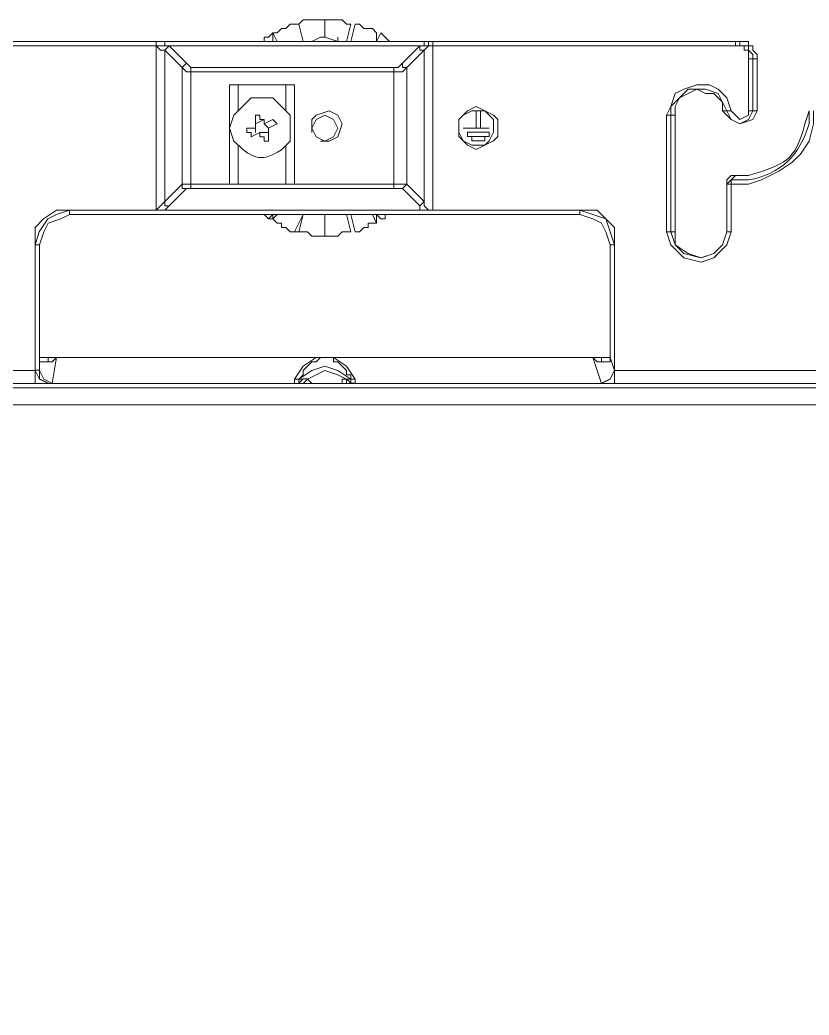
# Model space of a CAD drawing. Header units: millimetres. Extents: x 3165 to 8716, y -1118 to 2802.
# Drawn here: x 8341.6 to 8395.8, y 1089.1 to 1157.5 of the extents above; entities that cross this region are included whole.
import ezdxf

# ---------------------------------------------------------------- set-up
doc = ezdxf.new("R2010")
doc.units = ezdxf.units.MM
doc.linetypes.add('PDF_IMPORT', pattern=[1, 0.8, -0.2])
doc.layers.add('PDF_Geometry', color=7, linetype='Continuous', true_color=0x1f1916)

msp = doc.modelspace()

# ---------------------------------------------------------------- linework, layer by layer
at = {"layer": 'PDF_Geometry', "color": 0, "lineweight": 15}
for points in [[(8361.041, 1156.032), (8360.744, 1157.223), (8360.148, 1157.223), (8359.852, 1156.925), (8359.554, 1156.925), (8359.256, 1156.627), (8358.959, 1156.627)], [(8360.744, 1157.223), (8361.041, 1156.032), (8360.744, 1157.223), (8361.041, 1157.519), (8362.528, 1157.519), (8362.528, 1156.33), (8362.231, 1156.33), (8361.637, 1156.032)], [(8362.528, 1157.519), (8362.528, 1156.33), (8362.528, 1157.519)], [(8364.016, 1156.032), (8364.312, 1157.223), (8364.016, 1157.223), (8363.718, 1157.519), (8362.528, 1157.519)], [(8364.61, 1157.223), (8364.312, 1156.032), (8364.61, 1157.223), (8364.908, 1157.223), (8365.205, 1156.925), (8365.801, 1156.925), (8366.097, 1156.627), (8366.097, 1156.032)], [(8358.959, 1156.032), (8358.959, 1156.627), (8358.661, 1156.33), (8358.363, 1156.33), (8358.363, 1156.032), (8358.067, 1156.032)], [(8358.959, 1156.627), (8359.256, 1156.032), (8358.959, 1156.627)], [(8362.528, 1156.33), (8363.42, 1156.032), (8363.42, 1156.33), (8363.42, 1156.032), (8363.718, 1156.032)], [(8366.395, 1156.627), (8366.097, 1156.032), (8366.395, 1156.627)], [(8366.99, 1156.032), (8366.693, 1156.33), (8366.395, 1156.627)], [(8390.785, 1156.034), (8340.516, 1156.034), (8350.927, 1156.034), (8350.927, 1155.736), (8340.516, 1155.736)], [(8351.523, 1156.032), (8369.371, 1156.032)], [(8367.884, 1154.547), (8369.074, 1155.736), (8369.371, 1155.736), (8351.523, 1155.736), (8351.821, 1155.736), (8353.012, 1154.547)], [(8352.714, 1154.247), (8351.523, 1155.438), (8351.821, 1155.734)], [(8368.182, 1154.247), (8369.371, 1155.438), (8369.074, 1155.438), (8369.074, 1155.734)], [(8369.667, 1156.034), (8369.965, 1156.034), (8369.667, 1156.034), (8369.965, 1156.034), (8369.667, 1156.034), (8369.965, 1156.034), (8369.667, 1156.034), (8369.965, 1156.034), (8369.667, 1156.034), (8369.965, 1156.034), (8369.667, 1156.034), (8369.965, 1156.034), (8369.667, 1156.034), (8369.965, 1156.034), (8369.667, 1156.034), (8369.965, 1156.034), (8369.667, 1156.034), (8369.965, 1156.034), (8390.786, 1156.034)], [(8369.967, 1155.734), (8369.967, 1156.032), (8369.669, 1156.032), (8369.967, 1156.032), (8369.669, 1156.032), (8369.967, 1156.032)], [(8390.786, 1155.739), (8369.965, 1155.739)], [(8390.786, 1156.037), (8391.679, 1156.037), (8391.679, 1155.739), (8391.977, 1155.739), (8391.977, 1155.442), (8392.275, 1155.144), (8392.275, 1154.846), (8391.977, 1154.846), (8391.977, 1155.144), (8391.679, 1155.442), (8391.679, 1155.739), (8391.084, 1155.739), (8391.084, 1156.037), (8390.786, 1156.037), (8390.786, 1155.739), (8391.382, 1155.739), (8391.382, 1155.442), (8391.679, 1155.442), (8391.679, 1154.846), (8391.977, 1154.846), (8391.977, 1151.276), (8391.679, 1151.276), (8391.679, 1154.846)], [(8355.984, 1146.217), (8353.307, 1146.217), (8353.307, 1153.952), (8353.01, 1153.952), (8352.712, 1154.25), (8353.01, 1153.952), (8353.307, 1153.952), (8353.01, 1153.952), (8352.712, 1154.25), (8353.01, 1153.952), (8353.307, 1153.952), (8353.01, 1153.952), (8352.712, 1154.25), (8353.01, 1153.952), (8353.307, 1153.952), (8353.01, 1153.952), (8352.712, 1154.25), (8353.01, 1153.952), (8353.307, 1153.952), (8353.01, 1153.952), (8352.712, 1154.25), (8353.01, 1153.952), (8353.307, 1153.952), (8353.01, 1153.952), (8352.712, 1154.25), (8353.01, 1153.952), (8353.307, 1153.952), (8353.01, 1153.952), (8352.712, 1154.25), (8353.01, 1153.952), (8353.307, 1153.952), (8367.288, 1153.952), (8367.288, 1154.25), (8367.586, 1154.25), (8367.882, 1154.548), (8367.882, 1154.25), (8368.18, 1154.25)], [(8352.714, 1154.249), (8353.012, 1154.547), (8353.308, 1154.249)], [(8352.714, 1154.249), (8353.012, 1153.951), (8353.308, 1153.951)], [(8352.714, 1154.249), (8353.012, 1153.951), (8353.308, 1153.951)], [(8352.714, 1154.249), (8353.012, 1153.951), (8353.308, 1153.951)], [(8353.308, 1146.215), (8352.714, 1146.215), (8352.714, 1154.249)], [(8353.307, 1153.952), (8353.307, 1154.25), (8367.288, 1154.25)], [(8367.288, 1153.952), (8367.882, 1153.952), (8368.18, 1154.25)], [(8367.288, 1153.952), (8367.882, 1153.952), (8368.18, 1154.25)], [(8367.288, 1153.952), (8367.882, 1153.952), (8368.18, 1154.25)], [(8367.288, 1153.952), (8367.882, 1153.952), (8368.18, 1154.25)], [(8367.288, 1153.952), (8367.882, 1153.952), (8368.18, 1154.25)], [(8367.288, 1153.952), (8367.882, 1153.952), (8368.18, 1154.25)], [(8367.288, 1153.952), (8367.882, 1153.952), (8368.18, 1154.25)], [(8367.288, 1153.952), (8367.882, 1153.952), (8368.18, 1154.25)], [(8367.288, 1153.952), (8367.882, 1153.952), (8368.18, 1154.25)], [(8367.288, 1153.952), (8367.882, 1153.952), (8368.18, 1154.25)], [(8367.288, 1153.952), (8367.882, 1153.952), (8368.18, 1154.25)], [(8367.288, 1153.952), (8367.882, 1153.952), (8368.18, 1154.25)], [(8367.288, 1153.952), (8367.882, 1153.952), (8368.18, 1154.25)], [(8367.288, 1153.952), (8367.882, 1153.952), (8368.18, 1154.25)], [(8367.288, 1153.952), (8367.882, 1153.952), (8368.18, 1154.25)], [(8367.288, 1153.952), (8367.882, 1153.952), (8368.18, 1154.25)], [(8367.288, 1153.952), (8367.882, 1153.952), (8368.18, 1154.25), (8368.18, 1146.217)], [(8392.275, 1154.845), (8392.275, 1151.275), (8391.977, 1151.275)], [(8367.288, 1146.217), (8367.288, 1153.952)], [(8359.852, 1151.274), (8359.852, 1153.058), (8360.446, 1153.058), (8360.446, 1146.215), (8359.852, 1146.215), (8356.578, 1146.215), (8355.984, 1146.215), (8355.984, 1153.058), (8356.578, 1153.058), (8359.852, 1153.058)], [(8356.578, 1153.058), (8356.578, 1151.274)], [(8390.192, 1151.275), (8389.894, 1151.275), (8389.894, 1151.869), (8389.299, 1152.465), (8388.705, 1152.465), (8388.109, 1152.762), (8387.514, 1152.465), (8386.92, 1152.167), (8386.622, 1151.573), (8386.622, 1150.977)], [(8359.554, 1148.596), (8360.148, 1149.191), (8360.148, 1150.083), (8360.148, 1150.976), (8359.554, 1151.571), (8358.959, 1152.166), (8357.471, 1152.166), (8356.876, 1151.571), (8356.282, 1150.976), (8355.984, 1150.083), (8356.282, 1149.191)], [(8362.231, 1149.191), (8362.826, 1149.191), (8363.42, 1149.489), (8363.718, 1150.381), (8363.42, 1150.976), (8362.826, 1151.274), (8361.933, 1150.976), (8361.637, 1150.679), (8361.637, 1149.787)], [(8386.326, 1150.978), (8386.326, 1142.947), (8386.028, 1142.947), (8386.028, 1150.978)], [(8386.326, 1150.977), (8386.622, 1150.977), (8386.622, 1142.945), (8386.326, 1142.945)], [(8389.894, 1151.276), (8390.49, 1150.682), (8391.084, 1150.384), (8391.977, 1150.682), (8392.275, 1151.276)], [(8390.19, 1151.274), (8390.488, 1150.679), (8391.083, 1150.381), (8391.677, 1150.679), (8391.975, 1151.274)], [(8390.49, 1151.276), (8390.786, 1150.978), (8391.084, 1150.682), (8391.679, 1150.978), (8391.679, 1151.276)], [(8390.49, 1146.217), (8391.679, 1146.217), (8392.571, 1146.515), (8393.762, 1147.109), (8394.654, 1147.705), (8395.248, 1148.3), (8395.843, 1149.192), (8396.141, 1150.383), (8396.141, 1151.275)], [(8395.546, 1150.384), (8395.843, 1151.276)], [(8395.841, 1150.381), (8395.841, 1151.274)], [(8357.769, 1150.381), (8358.363, 1150.679)], [(8358.363, 1150.381), (8358.661, 1150.083)], [(8357.769, 1149.787), (8357.769, 1150.083)], [(8358.661, 1149.787), (8358.067, 1149.787)], [(8356.578, 1148.893), (8356.578, 1146.215)], [(8359.852, 1148.893), (8359.852, 1146.215)], [(8386.622, 1142.945), (8386.622, 1142.053), (8387.514, 1141.457), (8388.407, 1141.16), (8389.299, 1141.457), (8389.894, 1142.053), (8390.192, 1142.945), (8390.192, 1146.217), (8390.192, 1146.515), (8390.49, 1146.813), (8390.786, 1146.813)], [(8390.49, 1146.516), (8390.786, 1146.814), (8391.679, 1146.814)], [(8353.308, 1145.919), (8353.012, 1145.919), (8352.714, 1145.919), (8352.714, 1146.215), (8351.523, 1145.026), (8351.523, 1144.728), (8351.821, 1144.728)], [(8353.308, 1146.215), (8352.714, 1146.215)], [(8353.308, 1146.215), (8352.714, 1146.215)], [(8353.308, 1146.215), (8352.714, 1146.215)], [(8353.308, 1146.215), (8352.714, 1146.215)], [(8353.308, 1146.215), (8352.714, 1146.215)], [(8353.308, 1146.215), (8352.714, 1146.215)], [(8353.308, 1146.215), (8352.714, 1146.215)], [(8353.308, 1146.215), (8352.714, 1146.215)], [(8353.308, 1146.215), (8352.714, 1146.215)], [(8353.308, 1146.215), (8352.714, 1146.215)], [(8353.308, 1146.215), (8352.714, 1146.215)], [(8353.308, 1146.215), (8352.714, 1146.215)], [(8353.308, 1146.215), (8352.714, 1146.215)], [(8353.308, 1146.215), (8352.714, 1146.215)], [(8353.308, 1146.215), (8352.714, 1146.215)], [(8353.308, 1146.215), (8352.714, 1146.215)], [(8353.308, 1146.215), (8352.714, 1146.215)], [(8353.308, 1146.215), (8352.714, 1146.215)], [(8353.308, 1146.215), (8352.714, 1146.215)], [(8353.308, 1146.215), (8352.714, 1146.215)], [(8367.288, 1145.92), (8353.307, 1145.92), (8353.307, 1146.217)], [(8360.446, 1146.217), (8367.288, 1146.217)], [(8368.182, 1146.215), (8369.371, 1145.026), (8369.074, 1144.728)], [(8386.028, 1142.947), (8386.326, 1142.054), (8387.218, 1141.162), (8388.407, 1140.864), (8389.299, 1141.162), (8390.192, 1142.054), (8390.49, 1142.947), (8390.49, 1146.218)], [(8390.488, 1146.515), (8390.19, 1146.217)], [(8390.488, 1142.945), (8390.19, 1142.945), (8390.19, 1146.217), (8390.488, 1146.217)], [(8390.488, 1146.215), (8390.488, 1146.513), (8391.677, 1146.513)], [(8353.012, 1145.919), (8351.821, 1144.728), (8351.523, 1144.43), (8369.371, 1144.43), (8369.074, 1144.43), (8369.074, 1144.728), (8367.884, 1145.919)], [(8344.978, 1144.432), (8344.086, 1144.432), (8343.193, 1143.837), (8342.599, 1143.242), (8342.599, 1142.053)], [(8344.978, 1144.432), (8344.086, 1144.432), (8343.193, 1143.837), (8342.599, 1143.242), (8342.599, 1142.053)], [(8344.978, 1144.432), (8344.086, 1144.432), (8343.193, 1143.837), (8342.599, 1143.242), (8342.599, 1142.053)], [(8344.978, 1144.432), (8344.086, 1144.432), (8343.193, 1143.837), (8342.599, 1143.242), (8342.599, 1142.053)], [(8344.978, 1144.432), (8344.086, 1144.432), (8343.193, 1143.837), (8342.599, 1143.242), (8342.599, 1142.053)], [(8344.978, 1144.432), (8344.086, 1144.432), (8343.193, 1143.837), (8342.599, 1143.242), (8342.599, 1142.053)], [(8344.978, 1144.432), (8344.086, 1144.432), (8343.193, 1143.837), (8342.599, 1143.242), (8342.599, 1142.053)], [(8344.978, 1144.432), (8344.086, 1144.432), (8343.193, 1143.837), (8342.599, 1143.242), (8342.599, 1142.053)], [(8344.978, 1144.432), (8344.086, 1144.432), (8343.193, 1143.837), (8342.599, 1143.242), (8342.599, 1142.053)], [(8344.978, 1144.432), (8344.086, 1144.432), (8343.193, 1143.837), (8342.599, 1143.242), (8342.599, 1142.053)], [(8344.978, 1144.432), (8344.086, 1144.432), (8343.193, 1143.837), (8342.599, 1143.242), (8342.599, 1142.053)], [(8344.978, 1144.432), (8344.086, 1144.432), (8343.193, 1143.837), (8342.599, 1143.242), (8342.599, 1142.053)], [(8344.978, 1144.432), (8344.086, 1144.432), (8343.193, 1143.837), (8342.599, 1143.242), (8342.599, 1142.053)], [(8344.978, 1144.432), (8344.086, 1144.432), (8343.193, 1143.837), (8342.599, 1143.242), (8342.599, 1142.053)], [(8344.978, 1144.432), (8344.086, 1144.432), (8343.193, 1143.837), (8342.599, 1143.242), (8342.599, 1142.053)], [(8344.978, 1144.432), (8344.086, 1144.432), (8343.193, 1143.837), (8342.599, 1143.242), (8342.599, 1142.053)], [(8344.978, 1144.432), (8344.086, 1144.432), (8343.193, 1143.837), (8342.599, 1143.242), (8342.599, 1142.053)], [(8344.978, 1144.432), (8344.086, 1144.134), (8343.491, 1143.837), (8342.895, 1142.945), (8342.599, 1142.053)], [(8344.978, 1144.432), (8344.086, 1144.134), (8343.491, 1143.837), (8342.895, 1142.945), (8342.599, 1142.053)], [(8344.978, 1144.432), (8344.086, 1144.134), (8343.491, 1143.837), (8342.895, 1142.945), (8342.599, 1142.053)], [(8344.978, 1144.432), (8344.086, 1144.134), (8343.491, 1143.837), (8342.895, 1142.945), (8342.599, 1142.053)], [(8344.978, 1144.432), (8344.086, 1144.134), (8343.491, 1143.837), (8342.895, 1142.945), (8342.599, 1142.053)], [(8344.978, 1144.432), (8344.086, 1144.134), (8343.491, 1143.837), (8342.895, 1142.945), (8342.599, 1142.053)], [(8344.978, 1144.432), (8344.086, 1144.134), (8343.491, 1143.837), (8342.895, 1142.945), (8342.599, 1142.053)], [(8344.978, 1144.432), (8344.086, 1144.134), (8343.491, 1143.837), (8342.895, 1142.945), (8342.599, 1142.053)], [(8344.978, 1144.432), (8344.086, 1144.134), (8343.491, 1143.837), (8342.895, 1142.945), (8342.599, 1142.053)], [(8344.978, 1144.432), (8344.086, 1144.134), (8343.491, 1143.837), (8342.895, 1142.945), (8342.599, 1142.053)], [(8344.978, 1144.432), (8344.086, 1144.134), (8343.491, 1143.837), (8342.895, 1142.945), (8342.599, 1142.053)], [(8344.978, 1144.432), (8344.086, 1144.134), (8343.491, 1143.837), (8342.895, 1142.945), (8342.599, 1142.053)], [(8344.978, 1144.432), (8344.086, 1144.134), (8343.491, 1143.837), (8342.895, 1142.945), (8342.599, 1142.053)], [(8344.978, 1144.432), (8344.086, 1144.134), (8343.491, 1143.837), (8342.895, 1142.945), (8342.599, 1142.053)], [(8344.978, 1144.432), (8344.086, 1144.134), (8343.491, 1143.837), (8342.895, 1142.945), (8342.599, 1142.053)], [(8344.978, 1144.432), (8344.086, 1144.134), (8343.491, 1143.837), (8342.895, 1142.945), (8342.599, 1142.053)], [(8344.978, 1144.432), (8344.086, 1144.134), (8343.491, 1143.837), (8342.895, 1142.945), (8342.599, 1142.053)], [(8344.978, 1144.432), (8344.086, 1144.134), (8343.491, 1143.837), (8342.895, 1142.945), (8342.599, 1142.053)], [(8344.978, 1144.432), (8344.086, 1144.134), (8343.491, 1143.837), (8342.895, 1142.945), (8342.599, 1142.053)], [(8344.978, 1144.432), (8344.086, 1144.134), (8343.491, 1143.837), (8342.895, 1142.945), (8342.599, 1142.053)], [(8344.978, 1144.432), (8344.086, 1144.134), (8343.491, 1143.837), (8342.895, 1142.945), (8342.599, 1142.053)], [(8344.98, 1144.134), (8344.385, 1143.837), (8343.493, 1143.54), (8343.195, 1142.945), (8342.897, 1142.053), (8342.6, 1142.053)], [(8344.98, 1144.135), (8344.385, 1143.839), (8343.493, 1143.541), (8343.195, 1142.947), (8342.897, 1142.054)], [(8344.98, 1144.135), (8344.385, 1143.839), (8343.493, 1143.541), (8343.195, 1142.947), (8342.897, 1142.054)], [(8344.98, 1144.135), (8344.385, 1143.839), (8343.493, 1143.541), (8343.195, 1142.947), (8342.897, 1142.054)], [(8344.98, 1144.135), (8344.385, 1143.839), (8343.493, 1143.541), (8343.195, 1142.947), (8342.897, 1142.054)], [(8344.98, 1144.135), (8344.385, 1143.839), (8343.493, 1143.541), (8343.195, 1142.947), (8342.897, 1142.054)], [(8344.98, 1144.135), (8344.385, 1143.839), (8343.493, 1143.541), (8343.195, 1142.947), (8342.897, 1142.054)], [(8344.98, 1144.135), (8344.385, 1143.839), (8343.493, 1143.541), (8343.195, 1142.947), (8342.897, 1142.054)], [(8344.98, 1144.135), (8344.385, 1143.839), (8343.493, 1143.541), (8343.195, 1142.947), (8342.897, 1142.054)], [(8344.98, 1144.135), (8344.385, 1143.839), (8343.493, 1143.541), (8343.195, 1142.947), (8342.897, 1142.054)], [(8344.98, 1144.135), (8344.385, 1143.839), (8343.493, 1143.541), (8343.195, 1142.947), (8342.897, 1142.054)], [(8344.98, 1144.135), (8344.385, 1143.839), (8343.493, 1143.541), (8343.195, 1142.947), (8342.897, 1142.054)], [(8344.98, 1144.134), (8344.385, 1143.837), (8343.493, 1143.54), (8343.195, 1142.945), (8342.897, 1142.053)], [(8344.978, 1144.433), (8344.978, 1144.135)], [(8344.978, 1144.432), (8350.927, 1144.432)], [(8350.927, 1144.432), (8344.978, 1144.432)], [(8344.978, 1144.134), (8380.077, 1144.134)], [(8369.371, 1144.43), (8351.523, 1144.43)], [(8358.661, 1143.836), (8358.959, 1143.836), (8358.959, 1144.133), (8358.661, 1143.836), (8358.363, 1144.133), (8358.067, 1144.133)], [(8360.446, 1142.944), (8360.744, 1142.944), (8361.041, 1144.133), (8360.446, 1142.944), (8360.148, 1142.944), (8359.852, 1143.24), (8359.554, 1143.24), (8359.554, 1143.538), (8359.256, 1143.538), (8358.959, 1143.836), (8359.256, 1144.133)], [(8361.041, 1144.133), (8360.744, 1142.944), (8361.339, 1142.944), (8361.637, 1142.646), (8362.528, 1142.646)], [(8362.528, 1144.133), (8361.933, 1144.133), (8361.637, 1144.133), (8361.339, 1144.133)], [(8364.312, 1142.944), (8364.016, 1144.133), (8364.312, 1142.944), (8363.718, 1142.944), (8363.42, 1142.646), (8362.528, 1142.646), (8362.528, 1144.133), (8363.42, 1144.133)], [(8362.528, 1142.646), (8362.528, 1144.133), (8362.528, 1142.646)], [(8364.312, 1144.133), (8364.61, 1142.944), (8364.908, 1142.944), (8365.205, 1143.24), (8365.503, 1143.24), (8365.503, 1143.538), (8366.097, 1143.538)], [(8365.801, 1144.133), (8366.097, 1143.538), (8366.097, 1143.836), (8366.097, 1144.133), (8366.395, 1143.836), (8366.693, 1143.836), (8366.693, 1144.133), (8366.99, 1144.133)], [(8369.667, 1144.432), (8369.965, 1144.432)], [(8369.667, 1144.432), (8369.965, 1144.432)], [(8369.667, 1144.432), (8369.965, 1144.432)], [(8369.667, 1144.432), (8369.965, 1144.432)], [(8369.667, 1144.432), (8369.965, 1144.432)], [(8369.667, 1144.432), (8369.965, 1144.432)], [(8369.667, 1144.432), (8369.965, 1144.432)], [(8369.667, 1144.432), (8369.965, 1144.432)], [(8369.667, 1144.432), (8369.965, 1144.432)], [(8369.667, 1144.432), (8369.965, 1144.432)], [(8369.667, 1144.432), (8369.965, 1144.432)], [(8369.667, 1144.432), (8369.965, 1144.432)], [(8369.667, 1144.432), (8369.965, 1144.432)], [(8369.667, 1144.432), (8369.965, 1144.432)], [(8369.667, 1144.432), (8369.965, 1144.432)], [(8369.667, 1144.432), (8369.965, 1144.432)], [(8369.667, 1144.432), (8369.965, 1144.432)], [(8369.669, 1144.43), (8369.967, 1144.43)], [(8369.669, 1144.43), (8369.967, 1144.43)], [(8369.669, 1144.43), (8369.967, 1144.43)], [(8369.669, 1144.43), (8369.967, 1144.43)], [(8369.669, 1144.43), (8369.967, 1144.43)], [(8369.669, 1144.43), (8369.967, 1144.43)], [(8369.669, 1144.43), (8369.967, 1144.43)], [(8369.669, 1144.43), (8369.967, 1144.43)], [(8369.669, 1144.43), (8369.967, 1144.43)], [(8369.669, 1144.43), (8369.967, 1144.43)], [(8369.669, 1144.43), (8369.967, 1144.43)], [(8369.669, 1144.43), (8369.967, 1144.43)], [(8369.669, 1144.43), (8369.967, 1144.43)], [(8369.669, 1144.43), (8369.967, 1144.43)], [(8369.669, 1144.43), (8369.967, 1144.43)], [(8369.669, 1144.43), (8369.967, 1144.43)], [(8369.669, 1144.43), (8369.967, 1144.43)], [(8369.669, 1144.43), (8369.967, 1144.43)], [(8380.077, 1144.432), (8369.964, 1144.432)], [(8369.965, 1144.435), (8380.078, 1144.435)], [(8380.077, 1144.135), (8380.077, 1144.433)], [(8382.458, 1142.056), (8382.458, 1143.244), (8381.863, 1143.84), (8381.269, 1144.435), (8380.078, 1144.435)], [(8382.458, 1142.056), (8382.458, 1143.244), (8381.863, 1143.84), (8381.269, 1144.435), (8380.078, 1144.435)], [(8382.458, 1142.056), (8382.458, 1143.244), (8381.863, 1143.84), (8381.269, 1144.435), (8380.078, 1144.435)], [(8382.458, 1142.056), (8382.458, 1143.244), (8381.863, 1143.84), (8381.269, 1144.435), (8380.078, 1144.435)], [(8382.458, 1142.056), (8382.458, 1143.244), (8381.863, 1143.84), (8381.269, 1144.435), (8380.078, 1144.435)], [(8382.458, 1142.056), (8382.458, 1143.244), (8381.863, 1143.84), (8381.269, 1144.435), (8380.078, 1144.435)], [(8382.458, 1142.056), (8382.458, 1143.244), (8381.863, 1143.84), (8381.269, 1144.435), (8380.078, 1144.435)], [(8382.458, 1142.056), (8382.458, 1143.244), (8381.863, 1143.84), (8381.269, 1144.435), (8380.078, 1144.435)], [(8382.458, 1142.056), (8382.458, 1143.244), (8381.863, 1143.84), (8381.269, 1144.435), (8380.078, 1144.435)], [(8382.458, 1142.056), (8382.458, 1143.244), (8381.863, 1143.84), (8381.269, 1144.435), (8380.078, 1144.435)], [(8382.458, 1142.056), (8382.458, 1143.244), (8381.863, 1143.84), (8381.269, 1144.435), (8380.078, 1144.435)], [(8382.458, 1142.056), (8382.458, 1143.244), (8381.863, 1143.84), (8381.269, 1144.435), (8380.078, 1144.435)], [(8382.458, 1142.056), (8382.458, 1143.244), (8381.863, 1143.84), (8381.269, 1144.435), (8380.078, 1144.435)], [(8382.458, 1142.056), (8382.458, 1143.244), (8381.863, 1143.84), (8381.269, 1144.435), (8380.078, 1144.435)], [(8382.458, 1142.056), (8382.458, 1143.244), (8381.863, 1143.84), (8381.269, 1144.435), (8380.078, 1144.435)], [(8382.458, 1142.056), (8382.458, 1143.244), (8381.863, 1143.84), (8381.269, 1144.435), (8380.078, 1144.435)], [(8382.458, 1142.056), (8382.458, 1143.244), (8381.863, 1143.84), (8381.269, 1144.435), (8380.078, 1144.435)], [(8382.458, 1142.056), (8382.16, 1142.948), (8381.863, 1143.84), (8380.971, 1144.137), (8380.078, 1144.435)], [(8382.458, 1142.056), (8382.16, 1142.948), (8381.863, 1143.84), (8380.971, 1144.137), (8380.078, 1144.435)], [(8382.458, 1142.056), (8382.16, 1142.948), (8381.863, 1143.84), (8380.971, 1144.137), (8380.078, 1144.435)], [(8382.458, 1142.056), (8382.16, 1142.948), (8381.863, 1143.84), (8380.971, 1144.137), (8380.078, 1144.435)], [(8382.458, 1142.056), (8382.16, 1142.948), (8381.863, 1143.84), (8380.971, 1144.137), (8380.078, 1144.435)], [(8382.458, 1142.056), (8382.16, 1142.948), (8381.863, 1143.84), (8380.971, 1144.137), (8380.078, 1144.435)], [(8382.458, 1142.056), (8382.16, 1142.948), (8381.863, 1143.84), (8380.971, 1144.137), (8380.078, 1144.435)], [(8382.458, 1142.056), (8382.16, 1142.948), (8381.863, 1143.84), (8380.971, 1144.137), (8380.078, 1144.435)], [(8382.458, 1142.056), (8382.16, 1142.948), (8381.863, 1143.84), (8380.971, 1144.137), (8380.078, 1144.435)], [(8382.458, 1142.056), (8382.16, 1142.948), (8381.863, 1143.84), (8380.971, 1144.137), (8380.078, 1144.435)], [(8382.458, 1142.056), (8382.16, 1142.948), (8381.863, 1143.84), (8380.971, 1144.137), (8380.078, 1144.435)], [(8382.458, 1142.056), (8382.16, 1142.948), (8381.863, 1143.84), (8380.971, 1144.137), (8380.078, 1144.435)], [(8382.458, 1142.056), (8382.16, 1142.948), (8381.863, 1143.84), (8380.971, 1144.137), (8380.078, 1144.435)], [(8382.458, 1142.056), (8382.16, 1142.948), (8381.863, 1143.84), (8380.971, 1144.137), (8380.078, 1144.435)], [(8382.458, 1142.056), (8382.16, 1142.948), (8381.863, 1143.84), (8380.971, 1144.137), (8380.078, 1144.435)], [(8382.458, 1142.056), (8382.16, 1142.948), (8381.863, 1143.84), (8380.971, 1144.137), (8380.078, 1144.435)], [(8382.458, 1142.056), (8382.16, 1142.948), (8381.863, 1143.84), (8380.971, 1144.137), (8380.078, 1144.435)], [(8382.458, 1142.056), (8382.16, 1142.948), (8381.863, 1143.84), (8380.971, 1144.137), (8380.078, 1144.435)], [(8382.458, 1142.056), (8382.16, 1142.948), (8381.863, 1143.84), (8380.971, 1144.137), (8380.078, 1144.435)], [(8382.458, 1142.056), (8382.16, 1142.948), (8381.863, 1143.84), (8380.971, 1144.137), (8380.078, 1144.435)], [(8382.458, 1142.056), (8382.16, 1142.948), (8381.863, 1143.84), (8380.971, 1144.137), (8380.078, 1144.435)], [(8382.16, 1142.054), (8381.863, 1142.947), (8381.565, 1143.541), (8380.971, 1143.839), (8380.078, 1144.135)], [(8382.16, 1142.054), (8381.863, 1142.947), (8381.565, 1143.541), (8380.971, 1143.839), (8380.078, 1144.135)], [(8382.16, 1142.054), (8381.863, 1142.947), (8381.565, 1143.541), (8380.971, 1143.839), (8380.078, 1144.135)], [(8382.16, 1142.054), (8381.863, 1142.947), (8381.565, 1143.541), (8380.971, 1143.839), (8380.078, 1144.135)], [(8382.16, 1142.054), (8381.863, 1142.947), (8381.565, 1143.541), (8380.971, 1143.839), (8380.078, 1144.135)], [(8382.16, 1142.054), (8381.863, 1142.947), (8381.565, 1143.541), (8380.971, 1143.839), (8380.078, 1144.135)], [(8382.16, 1142.054), (8381.863, 1142.947), (8381.565, 1143.541), (8380.971, 1143.839), (8380.078, 1144.135)], [(8382.16, 1142.054), (8381.863, 1142.947), (8381.565, 1143.541), (8380.971, 1143.839), (8380.078, 1144.135)], [(8382.16, 1142.054), (8381.863, 1142.947), (8381.565, 1143.541), (8380.971, 1143.839), (8380.078, 1144.135)], [(8382.16, 1142.054), (8381.863, 1142.947), (8381.565, 1143.541), (8380.971, 1143.839), (8380.078, 1144.135)], [(8382.16, 1142.054), (8381.863, 1142.947), (8381.565, 1143.541), (8380.971, 1143.839), (8380.078, 1144.135)], [(8382.16, 1142.054), (8381.863, 1142.947), (8381.565, 1143.541), (8380.971, 1143.839), (8380.078, 1144.135)], [(8382.16, 1142.054), (8381.863, 1142.947), (8381.565, 1143.541), (8380.971, 1143.839), (8380.078, 1144.135)], [(8382.16, 1142.054), (8381.863, 1142.947), (8381.565, 1143.541), (8380.971, 1143.839), (8380.078, 1144.135)], [(8382.16, 1142.054), (8381.863, 1142.947), (8381.565, 1143.541), (8380.971, 1143.839), (8380.078, 1144.135)], [(8382.16, 1142.054), (8381.863, 1142.947), (8381.565, 1143.541), (8380.971, 1143.839), (8380.078, 1144.135)], [(8382.16, 1142.054), (8381.863, 1142.947), (8381.565, 1143.541), (8380.971, 1143.839), (8380.078, 1144.135)], [(8386.324, 1142.947), (8386.621, 1142.054), (8387.217, 1141.458), (8388.405, 1141.162), (8389.298, 1141.458), (8389.892, 1142.054), (8390.19, 1142.947)], [(8342.599, 1142.053), (8342.599, 1133.425), (8342.599, 1142.053)], [(8342.897, 1142.054), (8342.897, 1134.913), (8342.897, 1134.319)], [(8382.16, 1134.317), (8382.16, 1134.019), (8381.565, 1134.019), (8381.269, 1134.019), (8380.971, 1134.317), (8381.269, 1134.019), (8381.565, 1134.019), (8381.269, 1134.019), (8380.971, 1134.317), (8381.269, 1134.019), (8381.565, 1134.019), (8381.269, 1134.019), (8380.971, 1134.317), (8381.269, 1134.019), (8381.565, 1134.019), (8381.269, 1134.019), (8380.971, 1134.317), (8381.269, 1134.019), (8381.565, 1134.019), (8381.269, 1134.019), (8380.971, 1134.317), (8381.269, 1134.019), (8381.565, 1134.019), (8381.269, 1134.019), (8380.971, 1134.317), (8381.269, 1134.019), (8381.565, 1134.019), (8381.269, 1134.019), (8380.971, 1134.317), (8381.269, 1134.019), (8381.565, 1134.019), (8381.269, 1134.019), (8380.971, 1134.317), (8381.269, 1134.019), (8381.565, 1134.019), (8381.269, 1134.019), (8380.971, 1134.317), (8381.269, 1134.019), (8381.565, 1134.019), (8381.269, 1134.019), (8380.971, 1134.317), (8381.269, 1134.019), (8381.565, 1134.019), (8381.269, 1134.019), (8380.971, 1134.317), (8381.565, 1132.532), (8382.16, 1132.829), (8382.458, 1133.425), (8382.458, 1142.053)], [(8382.16, 1142.054), (8382.16, 1134.913), (8382.16, 1134.319), (8382.16, 1134.913), (8382.16, 1134.319), (8382.16, 1134.913), (8382.16, 1134.319), (8382.16, 1134.913), (8382.16, 1134.319), (8382.16, 1134.913), (8382.16, 1134.319), (8382.16, 1134.913), (8382.16, 1134.319), (8382.16, 1134.913), (8382.16, 1134.319), (8382.16, 1134.913), (8382.16, 1134.319), (8382.16, 1134.913), (8382.16, 1134.319), (8382.16, 1134.913), (8382.16, 1134.319), (8382.16, 1134.913), (8382.16, 1134.319), (8381.863, 1134.319), (8382.16, 1134.319), (8382.458, 1133.426)], [(8382.458, 1142.054), (8382.16, 1142.054)], [(8382.456, 1133.426), (8382.456, 1142.054)], [(8342.897, 1134.913), (8342.897, 1134.319)], [(8342.897, 1134.913), (8342.897, 1134.319)], [(8342.897, 1134.913), (8342.897, 1134.319)], [(8342.897, 1134.913), (8342.897, 1134.319)], [(8342.897, 1134.913), (8342.897, 1134.319)], [(8342.897, 1134.913), (8342.897, 1134.319)], [(8342.897, 1134.913), (8342.897, 1134.319)], [(8342.897, 1134.913), (8342.897, 1134.319)], [(8342.897, 1134.913), (8342.897, 1134.319)], [(8342.897, 1134.913), (8342.897, 1134.319)], [(8342.897, 1134.913), (8342.897, 1134.319)], [(8342.897, 1134.913), (8342.897, 1134.319)], [(8342.897, 1134.913), (8342.897, 1134.319)], [(8342.897, 1134.913), (8342.897, 1134.319)], [(8342.897, 1134.913), (8342.897, 1134.319)], [(8342.897, 1134.913), (8342.897, 1134.319)], [(8342.897, 1134.913), (8342.897, 1134.319)], [(8342.897, 1134.913), (8342.897, 1134.319)], [(8342.897, 1134.913), (8342.897, 1134.319)], [(8342.897, 1134.913), (8342.897, 1134.319)], [(8343.195, 1134.319), (8342.897, 1134.319)], [(8343.195, 1134.319), (8342.897, 1134.319)], [(8342.897, 1133.426), (8342.897, 1134.319)], [(8342.897, 1133.425), (8343.195, 1132.829), (8343.789, 1132.532), (8344.087, 1134.317), (8343.789, 1134.019), (8343.493, 1134.019), (8343.789, 1134.019), (8344.087, 1134.317), (8343.789, 1134.019), (8343.493, 1134.019), (8343.789, 1134.019), (8344.087, 1134.317), (8343.789, 1134.019), (8343.493, 1134.019), (8343.789, 1134.019), (8344.087, 1134.317), (8343.789, 1134.019), (8343.493, 1134.019), (8343.789, 1134.019), (8344.087, 1134.317), (8343.789, 1134.019), (8343.493, 1134.019), (8343.789, 1134.019), (8344.087, 1134.317), (8343.789, 1134.019), (8343.493, 1134.019), (8343.789, 1134.019), (8344.087, 1134.317), (8343.789, 1134.019), (8343.493, 1134.019), (8343.789, 1134.019), (8344.087, 1134.317), (8343.789, 1134.019), (8343.493, 1134.019), (8343.789, 1134.019), (8344.087, 1134.317), (8343.789, 1134.019), (8343.493, 1134.019), (8343.789, 1134.019), (8344.087, 1134.317), (8343.789, 1134.019), (8343.493, 1134.019), (8343.789, 1134.019), (8344.087, 1134.317), (8361.935, 1134.317)], [(8344.087, 1134.317), (8343.789, 1134.019), (8343.493, 1134.019), (8342.897, 1134.019), (8342.897, 1134.317)], [(8344.087, 1134.319), (8343.195, 1134.319)], [(8344.087, 1134.319), (8343.195, 1134.319)], [(8344.087, 1134.319), (8343.195, 1134.319)], [(8344.087, 1134.319), (8343.195, 1134.319)], [(8344.087, 1134.319), (8343.195, 1134.319)], [(8344.087, 1134.319), (8343.195, 1134.319)], [(8344.087, 1134.319), (8343.195, 1134.319)], [(8344.087, 1134.319), (8343.195, 1134.319)], [(8344.087, 1134.319), (8343.195, 1134.319)], [(8344.087, 1134.319), (8343.195, 1134.319)], [(8344.087, 1134.319), (8343.195, 1134.319)], [(8344.087, 1134.319), (8343.195, 1134.319)], [(8344.087, 1134.319), (8343.195, 1134.319)], [(8344.087, 1134.319), (8343.195, 1134.319)], [(8344.087, 1134.319), (8343.195, 1134.319)], [(8344.087, 1134.319), (8343.195, 1134.319)], [(8344.087, 1134.319), (8343.195, 1134.319)], [(8343.493, 1134.019), (8343.493, 1134.317), (8343.195, 1134.317), (8381.863, 1134.317), (8381.565, 1134.317), (8381.565, 1134.019)], [(8361.933, 1134.317), (8344.086, 1134.317)], [(8364.016, 1132.829), (8364.312, 1132.829), (8363.42, 1133.425), (8362.528, 1133.721), (8361.637, 1133.425), (8360.744, 1132.829), (8361.041, 1132.829)], [(8361.935, 1134.319), (8363.125, 1134.319)], [(8380.971, 1134.317), (8363.124, 1134.317)], [(8364.612, 1132.829), (8364.017, 1133.721), (8363.125, 1134.317)], [(8364.612, 1132.829), (8364.017, 1133.721), (8363.125, 1134.317)], [(8364.612, 1132.829), (8364.017, 1133.721), (8363.125, 1134.317)], [(8364.612, 1132.829), (8364.017, 1133.721), (8363.125, 1134.317)], [(8364.612, 1132.829), (8364.017, 1133.721), (8363.125, 1134.317)], [(8364.612, 1132.829), (8364.017, 1133.721), (8363.125, 1134.317)], [(8364.612, 1132.829), (8364.017, 1133.721), (8363.125, 1134.317)], [(8364.612, 1132.829), (8364.017, 1133.721), (8363.125, 1134.317)], [(8364.612, 1132.829), (8364.017, 1133.721), (8363.125, 1134.317)], [(8364.612, 1132.829), (8364.017, 1133.721), (8363.125, 1134.317)], [(8364.612, 1132.829), (8364.017, 1133.721), (8363.125, 1134.317)], [(8364.612, 1132.829), (8364.017, 1133.721), (8363.125, 1134.317)], [(8364.612, 1132.829), (8364.017, 1133.721), (8363.125, 1134.317)], [(8364.612, 1132.829), (8364.017, 1133.721), (8363.125, 1134.317)], [(8363.125, 1134.317), (8380.972, 1134.317)], [(8381.863, 1134.319), (8380.971, 1134.319)], [(8381.863, 1134.319), (8380.971, 1134.319)], [(8381.863, 1134.319), (8380.971, 1134.319)], [(8381.863, 1134.319), (8380.971, 1134.319)], [(8381.863, 1134.319), (8380.971, 1134.319)], [(8381.863, 1134.319), (8380.971, 1134.319)], [(8381.863, 1134.319), (8380.971, 1134.319)], [(8381.863, 1134.319), (8380.971, 1134.319)], [(8381.863, 1134.319), (8380.971, 1134.319)], [(8381.863, 1134.319), (8380.971, 1134.319)], [(8381.863, 1134.319), (8380.971, 1134.319)], [(8381.863, 1134.319), (8380.971, 1134.319)], [(8381.863, 1134.319), (8380.971, 1134.319)], [(8381.863, 1134.319), (8380.971, 1134.319)], [(8381.863, 1134.319), (8380.971, 1134.319)], [(8381.863, 1134.319), (8380.971, 1134.319)], [(8381.863, 1134.319), (8380.971, 1134.319)], [(8317.616, 1132.529), (8317.616, 1133.422), (8342.603, 1133.422), (8342.603, 1132.529)], [(8342.6, 1133.428), (8342.897, 1133.428), (8342.897, 1132.832), (8343.493, 1132.535)], [(8342.6, 1133.425), (8342.897, 1132.829), (8343.493, 1132.532), (8343.789, 1132.532), (8343.493, 1132.532), (8343.789, 1132.532), (8343.493, 1132.532), (8343.789, 1132.532), (8343.493, 1132.532), (8343.789, 1132.532), (8343.493, 1132.532), (8343.789, 1132.532), (8343.493, 1132.532), (8343.789, 1132.532), (8343.493, 1132.532), (8343.789, 1132.532), (8343.493, 1132.532), (8343.789, 1132.532), (8343.493, 1132.532), (8343.789, 1132.532), (8343.493, 1132.532), (8343.789, 1132.532), (8343.493, 1132.532), (8343.789, 1132.532), (8360.448, 1132.532), (8360.746, 1132.532)], [(8364.016, 1132.83), (8363.42, 1133.128), (8362.528, 1133.426), (8361.339, 1132.83)], [(8364.314, 1132.829), (8364.314, 1132.532), (8364.612, 1132.532), (8381.567, 1132.532), (8382.161, 1132.829), (8382.459, 1133.425)], [(8381.565, 1132.535), (8382.16, 1132.832), (8382.458, 1133.428)], [(8382.458, 1132.532), (8382.458, 1133.425), (8407.445, 1133.425), (8407.445, 1132.532)], [(8361.342, 1132.532), (8361.044, 1132.532), (8360.747, 1132.532), (8343.494, 1132.532), (8342.602, 1132.532), (8343.494, 1132.532), (8342.602, 1132.532), (8343.494, 1132.532), (8342.602, 1132.532), (8343.494, 1132.532), (8342.602, 1132.532), (8343.494, 1132.532), (8342.602, 1132.532), (8343.494, 1132.532), (8342.602, 1132.532), (8343.494, 1132.532), (8342.602, 1132.532), (8343.494, 1132.532), (8342.602, 1132.532), (8343.494, 1132.532), (8342.602, 1132.532), (8343.494, 1132.532), (8342.602, 1132.532), (8343.494, 1132.532), (8342.602, 1132.532), (8317.615, 1132.532)], [(8360.448, 1132.829), (8360.448, 1132.532), (8360.746, 1132.532), (8360.746, 1132.829)], [(8360.744, 1132.535), (8361.041, 1132.832), (8361.339, 1132.832)], [(8361.044, 1132.531), (8361.342, 1132.827), (8361.64, 1132.531)], [(8363.126, 1132.531), (8363.721, 1132.531), (8363.721, 1132.827), (8364.019, 1132.827), (8364.019, 1132.531)], [(8364.019, 1132.532), (8363.721, 1132.532)], [(8364.016, 1132.832), (8364.312, 1132.535), (8364.61, 1132.535)], [(8407.445, 1132.532), (8382.458, 1132.532), (8381.565, 1132.532), (8382.458, 1132.532), (8381.565, 1132.532), (8382.458, 1132.532), (8381.565, 1132.532), (8382.458, 1132.532), (8381.565, 1132.532), (8382.458, 1132.532), (8381.565, 1132.532), (8382.458, 1132.532), (8381.565, 1132.532), (8382.458, 1132.532), (8381.565, 1132.532), (8382.458, 1132.532), (8381.565, 1132.532), (8382.458, 1132.532), (8381.565, 1132.532), (8382.458, 1132.532), (8381.565, 1132.532), (8382.458, 1132.532), (8381.565, 1132.532), (8364.61, 1132.532), (8364.016, 1132.532)], [(8364.612, 1132.829), (8364.612, 1132.532)], [(8306.01, 1132.231), (8419.041, 1132.231), (8419.041, 1131.041)], [(8420.532, 1038.227), (8420.532, 1129.557), (8420.532, 1130.151), (8420.235, 1130.449), (8419.937, 1130.747), (8419.641, 1130.747), (8419.641, 1131.044), (8419.045, 1131.044), (8306.015, 1131.044), (8305.419, 1131.044), (8304.824, 1130.449), (8304.824, 1130.151), (8304.526, 1130.151), (8304.526, 1129.557), (8304.526, 1118.848), (8304.526, 1118.55)]]:
    msp.add_lwpolyline(points, dxfattribs=at)
for points in [[(8350.929, 1155.734), (8350.929, 1156.032), (8351.523, 1156.032), (8351.523, 1155.734), (8350.929, 1155.734), (8351.227, 1155.438), (8351.523, 1155.438), (8351.227, 1155.438), (8350.929, 1155.734), (8351.227, 1155.438), (8351.523, 1155.438), (8351.227, 1155.438), (8350.929, 1155.734), (8351.227, 1155.438), (8351.523, 1155.438), (8351.227, 1155.438), (8350.929, 1155.734), (8351.227, 1155.438), (8351.523, 1155.438), (8351.227, 1155.438), (8350.929, 1155.734), (8351.227, 1155.438), (8351.523, 1155.438), (8351.227, 1155.438), (8350.929, 1155.734), (8351.227, 1155.438), (8351.523, 1155.438), (8351.227, 1155.438), (8350.929, 1155.734), (8351.227, 1155.438), (8351.523, 1155.438), (8351.227, 1155.438), (8350.929, 1155.734), (8351.227, 1155.438), (8351.523, 1155.438), (8351.227, 1155.438), (8350.929, 1155.734), (8351.227, 1155.438), (8351.523, 1155.438), (8351.227, 1155.438), (8350.929, 1155.734), (8351.227, 1155.438), (8351.523, 1155.438), (8351.227, 1155.438), (8350.929, 1155.734), (8351.227, 1155.438), (8351.523, 1155.438), (8351.523, 1145.026), (8351.227, 1144.728), (8350.929, 1144.43), (8351.523, 1144.43), (8350.929, 1144.43), (8351.227, 1144.728), (8351.523, 1145.026), (8351.227, 1144.728), (8350.929, 1144.43), (8351.227, 1144.728), (8351.523, 1145.026), (8351.227, 1144.728), (8350.929, 1144.43), (8351.227, 1144.728), (8351.523, 1145.026), (8351.227, 1144.728), (8350.929, 1144.43), (8351.227, 1144.728), (8351.523, 1145.026), (8351.227, 1144.728), (8350.929, 1144.43), (8351.227, 1144.728), (8351.523, 1145.026), (8351.227, 1144.728), (8350.929, 1144.43), (8351.227, 1144.728), (8351.523, 1145.026), (8351.227, 1144.728), (8350.929, 1144.43), (8351.227, 1144.728), (8351.523, 1145.026), (8351.227, 1144.728), (8350.929, 1144.43), (8351.227, 1144.728), (8351.523, 1145.026), (8351.227, 1144.728), (8350.929, 1144.43), (8351.227, 1144.728), (8351.523, 1145.026), (8351.227, 1144.728), (8350.929, 1144.43), (8351.227, 1144.728), (8351.523, 1145.026), (8351.227, 1144.728), (8350.929, 1144.43)], [(8369.967, 1144.43), (8369.669, 1144.43), (8369.371, 1144.43), (8369.669, 1144.43), (8369.371, 1144.728), (8369.371, 1145.026), (8369.371, 1144.728), (8369.669, 1144.43), (8369.371, 1144.728), (8369.371, 1145.026), (8369.371, 1144.728), (8369.669, 1144.43), (8369.371, 1144.728), (8369.371, 1145.026), (8369.371, 1144.728), (8369.669, 1144.43), (8369.371, 1144.728), (8369.371, 1145.026), (8369.371, 1144.728), (8369.669, 1144.43), (8369.371, 1144.728), (8369.371, 1145.026), (8369.371, 1144.728), (8369.669, 1144.43), (8369.371, 1144.728), (8369.371, 1145.026), (8369.371, 1144.728), (8369.669, 1144.43), (8369.371, 1144.728), (8369.371, 1145.026), (8369.371, 1144.728), (8369.669, 1144.43), (8369.371, 1144.728), (8369.371, 1145.026), (8369.371, 1144.728), (8369.669, 1144.43), (8369.371, 1144.728), (8369.371, 1145.026), (8369.371, 1144.728), (8369.669, 1144.43), (8369.371, 1144.728), (8369.371, 1145.026), (8369.371, 1144.728), (8369.669, 1144.43), (8369.371, 1144.728), (8369.371, 1145.026), (8369.371, 1155.438), (8369.669, 1155.734), (8369.371, 1155.734), (8369.371, 1156.032), (8369.669, 1156.032), (8369.669, 1155.734), (8369.371, 1155.438), (8369.669, 1155.734), (8369.371, 1155.438), (8369.669, 1155.734), (8369.371, 1155.438), (8369.669, 1155.734), (8369.371, 1155.438), (8369.669, 1155.734), (8369.371, 1155.438), (8369.669, 1155.734), (8369.371, 1155.438), (8369.669, 1155.734), (8369.371, 1155.438), (8369.669, 1155.734), (8369.371, 1155.438), (8369.669, 1155.734), (8369.371, 1155.438), (8369.669, 1155.734), (8369.371, 1155.438), (8369.669, 1155.734), (8369.967, 1155.734), (8369.669, 1155.734), (8369.967, 1155.734), (8369.669, 1155.734), (8369.967, 1155.734), (8369.669, 1155.734), (8369.967, 1155.734), (8369.669, 1155.734), (8369.967, 1155.734), (8369.669, 1155.734), (8369.967, 1155.734), (8369.669, 1155.734), (8369.967, 1155.734), (8369.669, 1155.734), (8369.967, 1155.734), (8369.669, 1155.734), (8369.967, 1155.734), (8369.669, 1155.734), (8369.967, 1155.734), (8369.669, 1155.734), (8369.967, 1155.734)], [(8353.308, 1153.951), (8353.012, 1153.951), (8352.714, 1154.249), (8353.012, 1153.951)], [(8353.308, 1153.951), (8353.012, 1153.951), (8352.714, 1154.249), (8353.012, 1153.951)], [(8368.18, 1154.25), (8367.882, 1153.952), (8367.288, 1153.952), (8367.882, 1153.952)], [(8368.18, 1154.25), (8367.882, 1153.952), (8367.288, 1153.952), (8367.882, 1153.952)], [(8386.326, 1150.978), (8386.326, 1151.574), (8387.514, 1152.763), (8388.705, 1152.763), (8389.597, 1152.467), (8389.894, 1151.871), (8390.192, 1151.276), (8390.49, 1151.276), (8390.192, 1152.169), (8389.597, 1152.763), (8389.001, 1153.061), (8388.109, 1153.061), (8387.218, 1152.763), (8386.622, 1152.467), (8386.326, 1151.574), (8386.028, 1150.978)], [(8374.427, 1150.086), (8374.427, 1150.682), (8374.129, 1150.978), (8373.535, 1151.276), (8372.939, 1151.574), (8372.344, 1151.276), (8371.75, 1150.682), (8371.75, 1149.492), (8372.046, 1149.194), (8372.344, 1148.896), (8372.939, 1148.599), (8373.535, 1148.896), (8374.129, 1149.194), (8374.427, 1149.492)], [(8358.959, 1150.679), (8359.256, 1150.381), (8358.661, 1150.083), (8358.661, 1149.787), (8358.661, 1149.191), (8358.363, 1149.191), (8358.363, 1149.489), (8358.067, 1149.489), (8358.067, 1149.787), (8357.471, 1149.489), (8357.471, 1149.787), (8357.174, 1149.787), (8357.174, 1150.083), (8357.769, 1150.083), (8357.769, 1150.381), (8357.769, 1150.976), (8358.067, 1150.976), (8358.067, 1150.679), (8358.363, 1150.679), (8358.363, 1150.381)], [(8363.42, 1150.085), (8363.124, 1150.681), (8362.528, 1150.977), (8361.933, 1150.681), (8361.637, 1150.085), (8361.933, 1149.49), (8362.528, 1149.192), (8363.124, 1149.49)], [(8374.129, 1150.086), (8374.129, 1150.682), (8373.831, 1150.978), (8373.535, 1151.276), (8372.642, 1151.276), (8372.046, 1150.978), (8371.75, 1150.682), (8371.75, 1149.79), (8372.046, 1149.194), (8372.642, 1148.896), (8373.535, 1148.896), (8373.831, 1149.194), (8374.129, 1149.79)], [(8373.237, 1150.978), (8373.237, 1151.276), (8372.939, 1151.276), (8372.939, 1150.978), (8372.939, 1150.086), (8372.046, 1150.086), (8373.831, 1150.086), (8373.237, 1150.086)], [(8373.535, 1149.79), (8373.831, 1149.79), (8373.831, 1149.492), (8373.535, 1149.492), (8372.344, 1149.492), (8372.344, 1149.79)], [(8372.642, 1149.194), (8373.535, 1149.194), (8373.535, 1149.492), (8372.642, 1149.492)], [(8368.18, 1146.217), (8367.882, 1145.92), (8367.288, 1145.92), (8367.288, 1146.217), (8368.18, 1146.217), (8367.288, 1146.217), (8368.18, 1146.217), (8367.288, 1146.217), (8368.18, 1146.217), (8367.288, 1146.217), (8368.18, 1146.217), (8367.288, 1146.217), (8368.18, 1146.217), (8367.288, 1146.217), (8368.18, 1146.217), (8367.288, 1146.217), (8368.18, 1146.217), (8367.288, 1146.217), (8368.18, 1146.217), (8367.288, 1146.217), (8368.18, 1146.217), (8367.288, 1146.217), (8368.18, 1146.217), (8367.288, 1146.217)], [(8342.599, 1142.053), (8342.599, 1143.242), (8343.193, 1143.837), (8344.086, 1144.432), (8344.978, 1144.432), (8344.086, 1144.432), (8343.193, 1143.837), (8342.599, 1143.242)], [(8342.599, 1142.053), (8342.599, 1143.242), (8343.193, 1143.837), (8344.086, 1144.432), (8344.978, 1144.432), (8344.086, 1144.432), (8343.193, 1143.837), (8342.599, 1143.242)], [(8342.897, 1142.054), (8343.195, 1142.947), (8343.493, 1143.541), (8344.385, 1143.839), (8344.98, 1144.135), (8344.385, 1143.839), (8343.493, 1143.541), (8343.195, 1142.947)], [(8342.897, 1142.054), (8343.195, 1142.947), (8343.493, 1143.541), (8344.385, 1143.839), (8344.98, 1144.135), (8344.385, 1143.839), (8343.493, 1143.541), (8343.195, 1142.947)], [(8342.897, 1142.053), (8343.195, 1142.945), (8343.493, 1143.54), (8344.385, 1143.837), (8344.98, 1144.134), (8344.385, 1143.837), (8343.493, 1143.54), (8343.195, 1142.945)], [(8342.897, 1142.053), (8343.195, 1142.945), (8343.493, 1143.54), (8344.385, 1143.837), (8344.98, 1144.134), (8344.385, 1143.837), (8343.493, 1143.54), (8343.195, 1142.945)], [(8369.965, 1144.432), (8369.667, 1144.432)], [(8369.965, 1144.432), (8369.667, 1144.432)], [(8369.967, 1144.43), (8369.669, 1144.43)], [(8380.078, 1144.435), (8381.269, 1144.435), (8381.863, 1143.84), (8382.458, 1143.244), (8382.458, 1142.056), (8382.458, 1143.244), (8381.863, 1143.84), (8381.269, 1144.435)], [(8380.078, 1144.435), (8381.269, 1144.435), (8381.863, 1143.84), (8382.458, 1143.244), (8382.458, 1142.056), (8382.458, 1143.244), (8381.863, 1143.84), (8381.269, 1144.435)], [(8380.078, 1144.135), (8380.971, 1143.839), (8381.565, 1143.541), (8381.863, 1142.947), (8382.16, 1142.054), (8381.863, 1142.947), (8381.565, 1143.541), (8380.971, 1143.839)], [(8380.078, 1144.135), (8380.971, 1143.839), (8381.565, 1143.541), (8381.863, 1142.947), (8382.16, 1142.054), (8381.863, 1142.947), (8381.565, 1143.541), (8380.971, 1143.839)], [(8343.195, 1134.319), (8344.087, 1134.319)], [(8343.195, 1134.319), (8344.087, 1134.319)], [(8363.124, 1134.317), (8364.016, 1133.721), (8364.61, 1132.829), (8364.312, 1132.829), (8364.312, 1133.127), (8364.016, 1133.127), (8364.016, 1133.425), (8363.718, 1133.721), (8363.42, 1134.019), (8363.124, 1134.019), (8363.124, 1134.317), (8362.231, 1134.317), (8361.933, 1134.019), (8361.637, 1134.019), (8361.339, 1133.721), (8361.041, 1133.425), (8361.041, 1133.127), (8360.744, 1132.829), (8360.446, 1132.829), (8361.041, 1133.721), (8361.933, 1134.317), (8361.041, 1133.721), (8360.446, 1132.829), (8361.041, 1133.721), (8361.933, 1134.317), (8361.041, 1133.721), (8360.446, 1132.829), (8361.041, 1133.721), (8361.933, 1134.317), (8361.041, 1133.721), (8360.446, 1132.829), (8361.041, 1133.721), (8361.933, 1134.317), (8361.041, 1133.721), (8360.446, 1132.829), (8361.041, 1133.721), (8361.933, 1134.317), (8361.041, 1133.721), (8360.446, 1132.829), (8361.041, 1133.721), (8361.933, 1134.317), (8361.041, 1133.721), (8360.446, 1132.829), (8361.041, 1133.721), (8361.933, 1134.317), (8361.041, 1133.721), (8360.446, 1132.829), (8361.041, 1133.721), (8361.933, 1134.317), (8361.041, 1133.721), (8360.446, 1132.829), (8361.041, 1133.721), (8361.933, 1134.317), (8361.041, 1133.721), (8360.446, 1132.829), (8361.041, 1133.721), (8361.933, 1134.317), (8361.041, 1133.721), (8360.446, 1132.829), (8361.041, 1133.721), (8361.933, 1134.317)], [(8363.124, 1134.317), (8364.016, 1133.721), (8364.61, 1132.829), (8364.016, 1133.721)], [(8363.125, 1134.317), (8364.017, 1133.721), (8364.612, 1132.829), (8364.017, 1133.721)], [(8363.125, 1134.317), (8364.017, 1133.721), (8364.612, 1132.829), (8364.017, 1133.721)], [(8380.971, 1134.319), (8381.863, 1134.319)], [(8380.971, 1134.319), (8381.863, 1134.319)]]:
    msp.add_lwpolyline(points, close=True, dxfattribs=at)
at = {"layer": 'PDF_Geometry', "color": 0, "linetype": 'PDF_IMPORT', "lineweight": 15, "ltscale": 0.025319}
msp.add_lwpolyline([(8360.148, 1156.032), (8366.097, 1156.032)], dxfattribs=at)
at = {"layer": 'PDF_Geometry', "color": 0, "linetype": 'PDF_IMPORT', "lineweight": 15, "ltscale": 0.022514}
msp.add_lwpolyline([(8358.959, 1144.133), (8364.908, 1144.133)], dxfattribs=at)
at = {"layer": 'PDF_Geometry', "color": 0, "lineweight": 15}
for points in [[(8391.677, 1146.513), (8393.926, 1146.935), (8395.193, 1148.217), (8395.841, 1150.381)], [(8391.679, 1146.814), (8394.099, 1147.579), (8394.926, 1147.768), (8395.546, 1150.384)], [(8356.282, 1149.191), (8357.414, 1148.091), (8358.071, 1147.597), (8359.554, 1148.596)], [(8363.721, 1132.532), (8362.928, 1132.532), (8362.134, 1132.532), (8361.342, 1132.532)], [(8361.64, 1132.531), (8362.136, 1132.531), (8362.63, 1132.531), (8363.126, 1132.531)]]:
    msp.add_open_spline(points, degree=3, dxfattribs=at)

doc.saveas('drawing.dxf')
